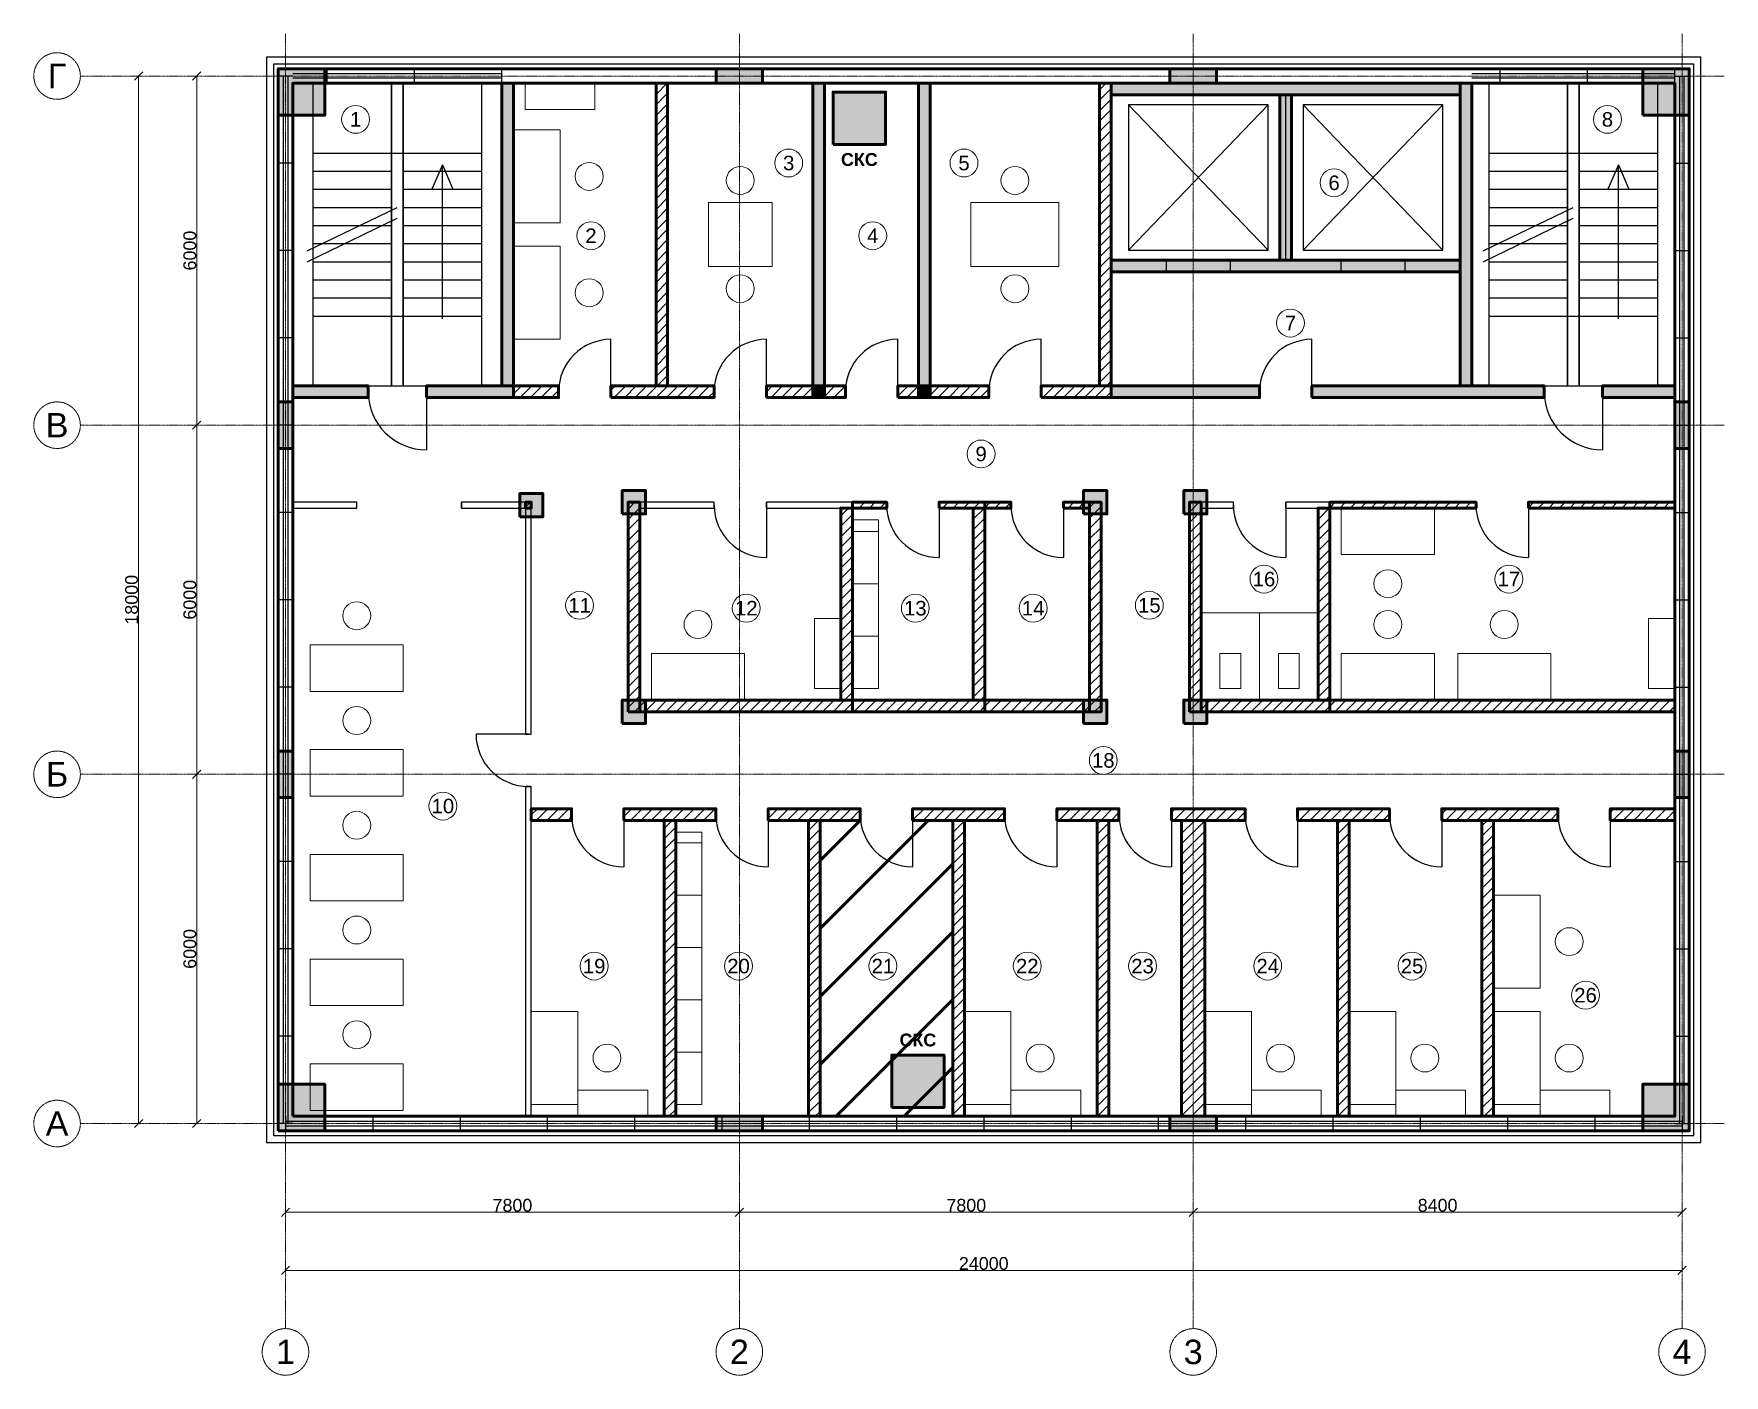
# Model space of a CAD drawing. Header units: millimetres. Extents: x -4325 to 24725, y -4325 to 18725.
import ezdxf
from ezdxf.enums import TextEntityAlignment as Align

# ---------------------------------------------------------------- set-up
doc = ezdxf.new("R2010")
doc.units = ezdxf.units.MM
doc.linetypes.add('CENTER2', pattern=[2.541, 1.587, -0.318, 0.318, -0.318])
for name, color, linetype, lineweight in [('A-ANNO-ROOM', 7, 'CONTINUOUS', 18), ('A-DIMS', 8, 'CONTINUOUS', 13), ('A-DOOR', 3, 'CONTINUOUS', 25), ('A-ELEV', 7, 'CONTINUOUS', 25), ('A-FACADE-PANEL', 8, 'CONTINUOUS', 25), ('A-FURN', 8, 'CONTINUOUS', 18), ('A-GLAZ-RIBBON', 5, 'CONTINUOUS', 25), ('A-GRID', 8, 'CENTER2', 13), ('A-HATCH', 9, 'CONTINUOUS', 9), ('A-OUTLINE', 7, 'CONTINUOUS', 50), ('A-SANI', 8, 'CONTINUOUS', 18), ('A-STAIR', 7, 'CONTINUOUS', 25), ('A-WALL-BLOCK', 9, 'CONTINUOUS', 50), ('A-WALL-GLASS', 4, 'CONTINUOUS', 25), ('A-WALL-RC', 7, 'CONTINUOUS', 50), ('E-SCS-RISER', 1, 'CONTINUOUS', 50), ('E-SERVER-ROOM', 1, 'CONTINUOUS', 50)]:
    doc.layers.add(name, color=color, linetype=linetype, lineweight=lineweight)
doc.styles.add('Arial-Bold', font='arialbd.ttf')
doc.styles.get("Standard").update_dxf_attribs({"font": 'arial.ttf'})

msp = doc.modelspace()

# ---------------------------------------------------------------- hatches: boundary and pattern name
at = {"layer": 'A-HATCH'}
h = msp.add_hatch(dxfattribs=at)
h.set_pattern_fill('ANSI31', scale=40)
h.paths.add_polyline_path([(6368, 12675), (6568, 12675), (6568, 17875), (6568, 17875), (6368, 17875), (6368, 17875)])
h = msp.add_hatch(dxfattribs=at)
h.set_pattern_fill('ANSI31', scale=40)
h.paths.add_polyline_path([(13991, 12675), (14191, 12675), (14191, 17875), (14191, 17875), (13991, 17875), (13991, 17875)])
h = msp.add_hatch(dxfattribs=at)
h.set_pattern_fill('ANSI31', scale=40)
h.paths.add_polyline_path([(3919, 12475), (4694, 12475), (4694, 12675), (3919, 12675)])
h = msp.add_hatch(dxfattribs=at)
h.set_pattern_fill('ANSI31', scale=40)
h.paths.add_polyline_path([(5594, 12475), (7365, 12475), (7365, 12675), (5594, 12675)])
h = msp.add_hatch(dxfattribs=at)
h.set_pattern_fill('ANSI31', scale=40)
h.paths.add_polyline_path([(8265, 12475), (9062, 12475), (9062, 12675), (8265, 12675)])
h = msp.add_hatch(dxfattribs=at)
h.set_pattern_fill('ANSI31', scale=40)
h.paths.add_polyline_path([(9262, 12475), (9622, 12475), (9622, 12675), (9262, 12675)])
h = msp.add_hatch(dxfattribs=at)
h.set_pattern_fill('ANSI31', scale=40)
h.paths.add_polyline_path([(10522, 12475), (10881, 12475), (10881, 12675), (10522, 12675)])
h = msp.add_hatch(dxfattribs=at)
h.set_pattern_fill('ANSI31', scale=40)
h.paths.add_polyline_path([(11081, 12475), (12086, 12475), (12086, 12675), (11081, 12675)])
h = msp.add_hatch(dxfattribs=at)
h.set_pattern_fill('ANSI31', scale=40)
h.paths.add_polyline_path([(12986, 12475), (14191, 12475), (14191, 12675), (12986, 12675)])
h = msp.add_hatch(dxfattribs=at)
h.set_pattern_fill('ANSI31', scale=40)
h.paths.add_polyline_path([(4125, 10575), (4225, 10575), (4225, 10675), (4125, 10675)])
h = msp.add_hatch(dxfattribs=at)
h.set_pattern_fill('ANSI31', scale=40)
h.paths.add_polyline_path([(5889, 7075), (6089, 7075), (6089, 10675), (5889, 10675)])
h = msp.add_hatch(dxfattribs=at)
h.set_pattern_fill('ANSI31', scale=40)
h.paths.add_polyline_path([(9544, 7275), (9744, 7275), (9744, 10575), (9544, 10575)])
h = msp.add_hatch(dxfattribs=at)
h.set_pattern_fill('ANSI31', scale=40)
h.paths.add_polyline_path([(9744, 10575), (10332, 10575), (10332, 10675), (9744, 10675)])
h = msp.add_hatch(dxfattribs=at)
h.set_pattern_fill('ANSI31', scale=40)
h.paths.add_polyline_path([(11232, 10575), (12019, 10575), (12019, 10675), (11232, 10675)])
h = msp.add_hatch(dxfattribs=at)
h.set_pattern_fill('ANSI31', scale=40)
h.paths.add_polyline_path([(11819, 7275), (12019, 7275), (12019, 10575), (11819, 10575)])
h = msp.add_hatch(dxfattribs=at)
h.set_pattern_fill('ANSI31', scale=40)
h.paths.add_polyline_path([(12019, 10575), (12468, 10575), (12468, 10675), (12019, 10675)])
h = msp.add_hatch(dxfattribs=at)
h.set_pattern_fill('ANSI31', scale=40)
h.paths.add_polyline_path([(13368, 10575), (13816, 10575), (13816, 10675), (13368, 10675)])
h = msp.add_hatch(dxfattribs=at)
h.set_pattern_fill('ANSI31', scale=40)
h.paths.add_polyline_path([(13816, 7075), (14016, 7075), (14016, 10675), (13816, 10675)])
h = msp.add_hatch(dxfattribs=at)
h.set_pattern_fill('ANSI31', scale=40)
h.paths.add_polyline_path([(15536, 7075), (15736, 7075), (15736, 10675), (15536, 10675)])
h = msp.add_hatch(dxfattribs=at)
h.set_pattern_fill('ANSI31', scale=40)
h.paths.add_polyline_path([(17745, 7275), (17945, 7275), (17945, 10575), (17745, 10575)])
h = msp.add_hatch(dxfattribs=at)
h.set_pattern_fill('ANSI31', scale=40)
h.paths.add_polyline_path([(17945, 10575), (20460, 10575), (20460, 10675), (17945, 10675)])
h = msp.add_hatch(dxfattribs=at)
h.set_pattern_fill('ANSI31', scale=40)
h.paths.add_polyline_path([(21360, 10575), (23875, 10575), (23875, 10575), (23875, 10675), (23875, 10675), (21360, 10675)])
h = msp.add_hatch(dxfattribs=at)
h.set_pattern_fill('ANSI31', scale=40)
h.paths.add_polyline_path([(6089, 7075), (9744, 7075), (9744, 7275), (6089, 7275)])
h = msp.add_hatch(dxfattribs=at)
h.set_pattern_fill('ANSI31', scale=40)
h.paths.add_polyline_path([(9744, 7075), (12019, 7075), (12019, 7275), (9744, 7275)])
h = msp.add_hatch(dxfattribs=at)
h.set_pattern_fill('ANSI31', scale=40)
h.paths.add_polyline_path([(12019, 7075), (13816, 7075), (13816, 7275), (12019, 7275)])
h = msp.add_hatch(dxfattribs=at)
h.set_pattern_fill('ANSI31', scale=40)
h.paths.add_polyline_path([(15736, 7075), (17945, 7075), (17945, 7275), (15736, 7275)])
h = msp.add_hatch(dxfattribs=at)
h.set_pattern_fill('ANSI31', scale=40)
h.paths.add_polyline_path([(17945, 7075), (23875, 7075), (23875, 7075), (23875, 7275), (23875, 7275), (17945, 7275)])
h = msp.add_hatch(dxfattribs=at)
h.set_pattern_fill('ANSI31', scale=40)
h.paths.add_polyline_path([(4225, 5209), (4916, 5209), (4916, 5409), (4225, 5409)])
h = msp.add_hatch(dxfattribs=at)
h.set_pattern_fill('ANSI31', scale=40)
h.paths.add_polyline_path([(5816, 5209), (7396, 5209), (7396, 5409), (5816, 5409)])
h = msp.add_hatch(dxfattribs=at)
h.set_pattern_fill('ANSI31', scale=40)
h.paths.add_polyline_path([(8296, 5209), (9878, 5209), (9878, 5409), (8296, 5409)])
h = msp.add_hatch(dxfattribs=at)
h.set_pattern_fill('ANSI31', scale=40)
h.paths.add_polyline_path([(10778, 5209), (12358, 5209), (12358, 5409), (10778, 5409)])
h = msp.add_hatch(dxfattribs=at)
h.set_pattern_fill('ANSI31', scale=40)
h.paths.add_polyline_path([(13258, 5209), (14324, 5209), (14324, 5409), (13258, 5409)])
h = msp.add_hatch(dxfattribs=at)
h.set_pattern_fill('ANSI31', scale=40)
h.paths.add_polyline_path([(15224, 5209), (16490, 5209), (16490, 5409), (15224, 5409)])
h = msp.add_hatch(dxfattribs=at)
h.set_pattern_fill('ANSI31', scale=40)
h.paths.add_polyline_path([(17390, 5209), (18972, 5209), (18972, 5409), (17390, 5409)])
h = msp.add_hatch(dxfattribs=at)
h.set_pattern_fill('ANSI31', scale=40)
h.paths.add_polyline_path([(19872, 5209), (21868, 5209), (21868, 5409), (19872, 5409)])
h = msp.add_hatch(dxfattribs=at)
h.set_pattern_fill('ANSI31', scale=40)
h.paths.add_polyline_path([(22768, 5209), (23875, 5209), (23875, 5209), (23875, 5409), (23875, 5409), (22768, 5409)])
h = msp.add_hatch(dxfattribs=at)
h.set_pattern_fill('ANSI31', scale=40)
h.paths.add_polyline_path([(6506, 125), (6706, 125), (6706, 125), (6706, 5209), (6506, 5209), (6506, 125)])
h = msp.add_hatch(dxfattribs=at)
h.set_pattern_fill('ANSI31', scale=40)
h.paths.add_polyline_path([(8987, 125), (9187, 125), (9187, 125), (9187, 5209), (8987, 5209), (8987, 125)])
h = msp.add_hatch(dxfattribs=at)
h.set_pattern_fill('ANSI31', scale=40)
h.paths.add_polyline_path([(11468, 125), (11668, 125), (11668, 125), (11668, 5209), (11468, 5209), (11468, 125)])
h = msp.add_hatch(dxfattribs=at)
h.set_pattern_fill('ANSI31', scale=40)
h.paths.add_polyline_path([(13949, 125), (14149, 125), (14149, 125), (14149, 5209), (13949, 5209), (13949, 125)])
h = msp.add_hatch(dxfattribs=at)
h.set_pattern_fill('ANSI31', scale=40)
h.paths.add_polyline_path([(15400, 125), (15800, 125), (15800, 125), (15800, 5209), (15400, 5209), (15400, 125)])
h = msp.add_hatch(dxfattribs=at)
h.set_pattern_fill('ANSI31', scale=40)
h.paths.add_polyline_path([(18081, 125), (18281, 125), (18281, 125), (18281, 5209), (18081, 5209), (18081, 125)])
h = msp.add_hatch(dxfattribs=at)
h.set_pattern_fill('ANSI31', scale=40)
h.paths.add_polyline_path([(20562, 125), (20762, 125), (20762, 125), (20762, 5209), (20562, 5209), (20562, 125)])
at = {"layer": 'A-WALL-RC'}
h = msp.add_hatch(color=7, dxfattribs=at)
h.dxf.hatch_style = 1
h.paths.add_polyline_path([(-125, 17325), (675, 17325), (675, 18125), (-125, 18125)])
h = msp.add_hatch(color=7, dxfattribs=at)
h.dxf.hatch_style = 1
h.paths.add_polyline_path([(7400, 17875), (8200, 17875), (8200, 18125), (7400, 18125)])
h = msp.add_hatch(color=7, dxfattribs=at)
h.dxf.hatch_style = 1
h.paths.add_polyline_path([(15200, 17875), (16000, 17875), (16000, 18125), (15200, 18125)])
h = msp.add_hatch(color=7, dxfattribs=at)
h.dxf.hatch_style = 1
h.paths.add_polyline_path([(23325, 17325), (24125, 17325), (24125, 18125), (23325, 18125)])
h = msp.add_hatch(color=7, dxfattribs=at)
h.dxf.hatch_style = 1
h.paths.add_polyline_path([(3719, 12675), (3919, 12675), (3919, 17875), (3919, 17875), (3719, 17875), (3719, 17875)])
h = msp.add_hatch(color=7, dxfattribs=at)
h.dxf.hatch_style = 1
h.paths.add_polyline_path([(9062, 12675), (9262, 12675), (9262, 17875), (9262, 17875), (9062, 17875), (9062, 17875)])
h = msp.add_hatch(color=7, dxfattribs=at)
h.dxf.hatch_style = 1
h.paths.add_polyline_path([(10881, 12675), (11081, 12675), (11081, 17875), (11081, 17875), (10881, 17875), (10881, 17875)])
h = msp.add_hatch(color=7, dxfattribs=at)
h.dxf.hatch_style = 1
h.paths.add_polyline_path([(14191, 17675), (20189, 17675), (20189, 17875), (20189, 17875), (14191, 17875), (14191, 17875)])
h = msp.add_hatch(color=7, dxfattribs=at)
h.dxf.hatch_style = 1
h.paths.add_polyline_path([(20189, 12675), (20389, 12675), (20389, 17875), (20389, 17875), (20189, 17875), (20189, 17875)])
h = msp.add_hatch(color=7, dxfattribs=at)
h.dxf.hatch_style = 1
h.paths.add_polyline_path([(17090, 14835), (17290, 14835), (17290, 17675), (17090, 17675)])
h = msp.add_hatch(color=7, dxfattribs=at)
h.dxf.hatch_style = 1
h.paths.add_polyline_path([(14191, 14635), (20189, 14635), (20189, 14835), (14191, 14835)])
h = msp.add_hatch(color=7, dxfattribs=at)
h.dxf.hatch_style = 1
h.paths.add_polyline_path([(125, 12475), (125, 12475), (1422, 12475), (1422, 12675), (125, 12675), (125, 12675)])
h = msp.add_hatch(color=7, dxfattribs=at)
h.dxf.hatch_style = 1
h.paths.add_polyline_path([(2422, 12475), (3919, 12475), (3919, 12675), (2422, 12675)])
h = msp.add_hatch(color=7, dxfattribs=at)
h.dxf.hatch_style = 1
h.paths.add_polyline_path([(9062, 12475), (9262, 12475), (9262, 12675), (9062, 12675)])
h = msp.add_hatch(color=7, dxfattribs=at)
h.dxf.hatch_style = 1
h.paths.add_polyline_path([(10881, 12475), (11081, 12475), (11081, 12675), (10881, 12675)])
h = msp.add_hatch(color=7, dxfattribs=at)
h.dxf.hatch_style = 1
h.paths.add_polyline_path([(14191, 12475), (16740, 12475), (16740, 12675), (14191, 12675)])
h = msp.add_hatch(color=7, dxfattribs=at)
h.dxf.hatch_style = 1
h.paths.add_polyline_path([(17640, 12475), (21632, 12475), (21632, 12675), (17640, 12675)])
h = msp.add_hatch(color=7, dxfattribs=at)
h.dxf.hatch_style = 1
h.paths.add_polyline_path([(22632, 12475), (23875, 12475), (23875, 12475), (23875, 12675), (23875, 12675), (22632, 12675)])
h = msp.add_hatch(color=7, dxfattribs=at)
h.dxf.hatch_style = 1
h.paths.add_polyline_path([(-125, 11600), (125, 11600), (125, 12400), (-125, 12400)])
h = msp.add_hatch(color=7, dxfattribs=at)
h.dxf.hatch_style = 1
h.paths.add_polyline_path([(23875, 11600), (24125, 11600), (24125, 12400), (23875, 12400)])
h = msp.add_hatch(color=7, dxfattribs=at)
h.dxf.hatch_style = 1
h.paths.add_polyline_path([(4025, 10425), (4425, 10425), (4425, 10825), (4025, 10825)])
h = msp.add_hatch(color=7, dxfattribs=at)
h.dxf.hatch_style = 1
h.paths.add_polyline_path([(5789, 10475), (6189, 10475), (6189, 10875), (5789, 10875)])
h = msp.add_hatch(color=7, dxfattribs=at)
h.dxf.hatch_style = 1
h.paths.add_polyline_path([(13716, 10475), (14116, 10475), (14116, 10875), (13716, 10875)])
h = msp.add_hatch(color=7, dxfattribs=at)
h.dxf.hatch_style = 1
h.paths.add_polyline_path([(15436, 10475), (15836, 10475), (15836, 10875), (15436, 10875)])
h = msp.add_hatch(color=7, dxfattribs=at)
h.dxf.hatch_style = 1
h.paths.add_polyline_path([(5789, 6875), (6189, 6875), (6189, 7275), (5789, 7275)])
h = msp.add_hatch(color=7, dxfattribs=at)
h.dxf.hatch_style = 1
h.paths.add_polyline_path([(13716, 6875), (14116, 6875), (14116, 7275), (13716, 7275)])
h = msp.add_hatch(color=7, dxfattribs=at)
h.dxf.hatch_style = 1
h.paths.add_polyline_path([(15436, 6875), (15836, 6875), (15836, 7275), (15436, 7275)])
h = msp.add_hatch(color=7, dxfattribs=at)
h.dxf.hatch_style = 1
h.paths.add_polyline_path([(-125, 5600), (125, 5600), (125, 6400), (-125, 6400)])
h = msp.add_hatch(color=7, dxfattribs=at)
h.dxf.hatch_style = 1
h.paths.add_polyline_path([(23875, 5600), (24125, 5600), (24125, 6400), (23875, 6400)])
h = msp.add_hatch(color=7, dxfattribs=at)
h.dxf.hatch_style = 1
h.paths.add_polyline_path([(-125, -125), (675, -125), (675, 675), (-125, 675)])
h = msp.add_hatch(color=7, dxfattribs=at)
h.dxf.hatch_style = 1
h.paths.add_polyline_path([(23325, -125), (24125, -125), (24125, 675), (23325, 675)])
h = msp.add_hatch(color=7, dxfattribs=at)
h.dxf.hatch_style = 1
h.paths.add_polyline_path([(7400, -125), (8200, -125), (8200, 125), (7400, 125)])
h = msp.add_hatch(color=7, dxfattribs=at)
h.dxf.hatch_style = 1
h.paths.add_polyline_path([(15200, -125), (16000, -125), (16000, 125), (15200, 125)])
at = {"layer": 'E-SCS-RISER'}
h = msp.add_hatch(color=7, dxfattribs=at)
h.dxf.hatch_style = 1
h.paths.add_polyline_path([(9412, 16825), (10312, 16825), (10312, 17725), (9412, 17725)])
h = msp.add_hatch(color=7, dxfattribs=at)
h.dxf.hatch_style = 1
h.paths.add_polyline_path([(10418, 275), (11318, 275), (11318, 1175), (10418, 1175)])
at = {"layer": 'E-SERVER-ROOM'}
h = msp.add_hatch(dxfattribs=at)
h.set_pattern_fill('ANSI31', scale=260)
h.paths.add_polyline_path([(9187, 125), (11468, 125), (11468, 5209), (9187, 5209)])

# ---------------------------------------------------------------- linework, layer by layer
at = {"layer": 'A-ANNO-ROOM'}
for centre in [(1205, 17255), (22719, 17255), (8648, 16505), (11661, 16505), (18021, 16165), (5249, 15255), (10092, 15255), (17271, 13755), (11955, 11505), (16816, 9355), (21025, 9355), (5055, 8905), (7919, 8855), (10824, 8855), (12849, 8855), (14846, 8905), (14055, 6239), (2705, 5455), (5305, 2705), (7786, 2705), (10267, 2705), (12748, 2705), (14729, 2705), (16880, 2705), (19361, 2705), (22342, 2205)]:
    msp.add_circle(centre, 240, dxfattribs=at)
at = {"layer": 'A-DIMS'}
for p, q in [((-2596, 17929), (-2454, 18071)), ((-1596, 17929), (-1454, 18071)), ((-2525, 0), (-2525, 18000)), ((-1525, 12000), (-1525, 18000)), ((-1596, 11929), (-1454, 12071)), ((-1596, 11929), (-1454, 12071)), ((-1525, 6000), (-1525, 12000)), ((-1596, 5929), (-1454, 6071)), ((-1596, 5929), (-1454, 6071)), ((-1525, 0), (-1525, 6000)), ((-2596, -71), (-2454, 71)), ((-1596, -71), (-1454, 71)), ((-71, -1596), (71, -1454)), ((0, -1525), (7800, -1525)), ((7729, -1596), (7871, -1454)), ((7729, -1596), (7871, -1454)), ((7800, -1525), (15600, -1525)), ((15529, -1596), (15671, -1454)), ((15529, -1596), (15671, -1454)), ((15600, -1525), (24000, -1525)), ((23929, -1596), (24071, -1454)), ((-71, -2596), (71, -2454)), ((0, -2525), (24000, -2525)), ((23929, -2596), (24071, -2454))]:
    msp.add_line(p, q, dxfattribs=at)
at = {"layer": 'A-DOOR'}
for p, q in [((15140, 14635), (15140, 14835)), ((16240, 14635), (16240, 14835)), ((18140, 14635), (18140, 14835)), ((19240, 14635), (19240, 14835)), ((5594, 12575), (5594, 13475)), ((8265, 12575), (8265, 13475)), ((10522, 12575), (10522, 13475)), ((12986, 12575), (12986, 13475)), ((17640, 12575), (17640, 13475)), ((1422, 12475), (1422, 12675)), ((2422, 12475), (2422, 12675)), ((2422, 12575), (2422, 11575)), ((4694, 12475), (4694, 12675)), ((5594, 12475), (5594, 12675)), ((7365, 12475), (7365, 12675)), ((8265, 12475), (8265, 12675)), ((9622, 12475), (9622, 12675)), ((10522, 12475), (10522, 12675)), ((12086, 12475), (12086, 12675)), ((12986, 12475), (12986, 12675)), ((16740, 12475), (16740, 12675)), ((17640, 12475), (17640, 12675)), ((21632, 12475), (21632, 12675)), ((22632, 12475), (22632, 12675)), ((22632, 12575), (22632, 11575)), ((1225, 10575), (1225, 10675)), ((3025, 10575), (3025, 10675)), ((7366, 10575), (7366, 10675)), ((8266, 10575), (8266, 10675)), ((8266, 10625), (8266, 9725)), ((10332, 10575), (10332, 10675)), ((11232, 10575), (11232, 10675)), ((11232, 10625), (11232, 9725)), ((12468, 10575), (12468, 10675)), ((13368, 10575), (13368, 10675)), ((13368, 10625), (13368, 9725)), ((16290, 10575), (16290, 10675)), ((17190, 10575), (17190, 10675)), ((17190, 10625), (17190, 9725)), ((20460, 10575), (20460, 10675)), ((21360, 10575), (21360, 10675)), ((21360, 10625), (21360, 9725)), ((4175, 6692), (3275, 6692)), ((4125, 6692), (4225, 6692)), ((4125, 5792), (4225, 5792)), ((4916, 5209), (4916, 5409)), ((5816, 5209), (5816, 5409)), ((5816, 5309), (5816, 4409)), ((7396, 5209), (7396, 5409)), ((8296, 5209), (8296, 5409)), ((8296, 5309), (8296, 4409)), ((9878, 5209), (9878, 5409)), ((10778, 5209), (10778, 5409)), ((10778, 5309), (10778, 4409)), ((12358, 5209), (12358, 5409)), ((13258, 5209), (13258, 5409)), ((13258, 5309), (13258, 4409)), ((14324, 5209), (14324, 5409)), ((15224, 5209), (15224, 5409)), ((15224, 5309), (15224, 4409)), ((16490, 5209), (16490, 5409)), ((17390, 5209), (17390, 5409)), ((17390, 5309), (17390, 4409)), ((18972, 5209), (18972, 5409)), ((19872, 5209), (19872, 5409)), ((19872, 5309), (19872, 4409)), ((21868, 5209), (21868, 5409)), ((22768, 5209), (22768, 5409)), ((22768, 5309), (22768, 4409))]:
    msp.add_line(p, q, dxfattribs=at)
for centre, radius, start, end in [((5594, 12575), 900, 90, 180), ((8265, 12575), 900, 90, 180), ((10522, 12575), 900, 90, 180), ((12986, 12575), 900, 90, 180), ((17640, 12575), 900, 90, 180), ((2422, 12575), 1000, 180, -90), ((22632, 12575), 1000, 180, -90), ((8266, 10625), 900, 180, -90), ((11232, 10625), 900, 180, -90), ((13368, 10625), 900, 180, -90), ((17190, 10625), 900, 180, -90), ((21360, 10625), 900, 180, -90), ((4175, 6692), 900, 180, -90), ((5816, 5309), 900, 180, -90), ((8296, 5309), 900, 180, -90), ((10778, 5309), 900, 180, -90), ((13258, 5309), 900, 180, -90), ((15224, 5309), 900, 180, -90), ((17390, 5309), 900, 180, -90), ((19872, 5309), 900, 180, -90), ((22768, 5309), 900, 180, -90)]:
    msp.add_arc(centre, radius, start, end, dxfattribs=at)
at = {"layer": 'A-ELEV'}
for p, q in [((14490, 15005), (16890, 17505)), ((14490, 17505), (16890, 15005)), ((17190, 14835), (17190, 17675)), ((17490, 15005), (19890, 17505)), ((17490, 17505), (19890, 15005))]:
    msp.add_line(p, q, dxfattribs=at)
for points in [[(14490, 15005), (16890, 15005), (16890, 17505), (14490, 17505)], [(17490, 15005), (19890, 15005), (19890, 17505), (17490, 17505)]]:
    msp.add_lwpolyline(points, close=True, dxfattribs=at)
at = {"layer": 'A-FACADE-PANEL'}
for points in [[(-325, -325), (24325, -325), (24325, 18325), (-325, 18325)], [(-205, -205), (24205, -205), (24205, 18205), (-205, 18205)]]:
    msp.add_lwpolyline(points, close=True, dxfattribs=at)
at = {"layer": 'A-FURN'}
for p, q in [((9744, 10175), (10194, 10175)), ((9744, 9275), (10194, 9275)), ((9744, 8375), (10194, 8375)), ((6706, 4825), (7156, 4825)), ((6706, 3925), (7156, 3925)), ((6706, 3025), (7156, 3025)), ((6706, 2125), (7156, 2125)), ((6706, 1225), (7156, 1225))]:
    msp.add_line(p, q, dxfattribs=at)
for points in [[(4119, 17425), (5319, 17425), (5319, 17875), (4119, 17875)], [(3919, 15475), (4719, 15475), (4719, 17075), (3919, 17075)], [(7268, 14725), (8362, 14725), (8362, 15825), (7268, 15825)], [(11781, 14725), (13291, 14725), (13291, 15825), (11781, 15825)], [(3919, 13475), (4719, 13475), (4719, 15075), (3919, 15075)], [(18145, 9775), (19745, 9775), (19745, 10575), (18145, 10575)], [(9744, 7475), (10194, 7475), (10194, 10375), (9744, 10375)], [(9094, 7475), (9544, 7475), (9544, 8675), (9094, 8675)], [(23425, 7475), (23875, 7475), (23875, 8675), (23425, 8675)], [(425, 7425), (2025, 7425), (2025, 8225), (425, 8225)], [(6289, 7275), (7889, 7275), (7889, 8075), (6289, 8075)], [(18145, 7275), (19745, 7275), (19745, 8075), (18145, 8075)], [(20145, 7275), (21745, 7275), (21745, 8075), (20145, 8075)], [(425, 5625), (2025, 5625), (2025, 6425), (425, 6425)], [(6706, 325), (7156, 325), (7156, 5009), (6706, 5009)], [(425, 3825), (2025, 3825), (2025, 4625), (425, 4625)], [(20762, 2325), (21562, 2325), (21562, 3925), (20762, 3925)], [(425, 2025), (2025, 2025), (2025, 2825), (425, 2825)], [(4225, 325), (5025, 325), (5025, 1925), (4225, 1925)], [(11668, 325), (12468, 325), (12468, 1925), (11668, 1925)], [(15800, 325), (16600, 325), (16600, 1925), (15800, 1925)], [(18281, 325), (19081, 325), (19081, 1925), (18281, 1925)], [(20762, 325), (21562, 325), (21562, 1925), (20762, 1925)], [(425, 225), (2025, 225), (2025, 1025), (425, 1025)], [(5025, 125), (6225, 125), (6225, 575), (5025, 575)], [(12468, 125), (13668, 125), (13668, 575), (12468, 575)], [(16600, 125), (17800, 125), (17800, 575), (16600, 575)], [(19081, 125), (20281, 125), (20281, 575), (19081, 575)], [(21562, 125), (22762, 125), (22762, 575), (21562, 575)]]:
    msp.add_lwpolyline(points, close=True, dxfattribs=at)
for centre in [(5219, 16275), (7815, 16205), (12536, 16205), (7815, 14345), (12536, 14345), (5219, 14275), (18945, 9275), (1225, 8725), (7089, 8575), (18945, 8575), (20945, 8575), (1225, 6925), (1225, 5125), (1225, 3325), (22062, 3125), (1225, 1525), (5525, 1125), (12968, 1125), (17100, 1125), (19581, 1125), (22062, 1125)]:
    msp.add_circle(centre, 240, dxfattribs=at)
at = {"layer": 'A-GLAZ-RIBBON'}
for p, q in [((3719, 18040), (125, 18040)), ((719, 17875), (719, 18125)), ((2219, 17875), (2219, 18125)), ((3719, 17875), (3719, 18125)), ((23875, 18040), (20389, 18040)), ((20875, 17875), (20875, 18125)), ((22375, 17875), (22375, 18125)), ((23875, 17875), (23875, 18125)), ((125, 18000), (-125, 18000)), ((-40, 18000), (-40, 0)), ((40, 18000), (40, 0)), ((3719, 17960), (125, 17960)), ((23875, 17960), (20389, 17960)), ((23875, 18000), (24125, 18000)), ((23960, 0), (23960, 18000)), ((24040, 0), (24040, 18000)), ((125, 16500), (-125, 16500)), ((23875, 16500), (24125, 16500)), ((125, 15000), (-125, 15000)), ((23875, 15000), (24125, 15000)), ((125, 13500), (-125, 13500)), ((23875, 13500), (24125, 13500)), ((125, 12000), (-125, 12000)), ((23875, 12000), (24125, 12000)), ((125, 10500), (-125, 10500)), ((23875, 10500), (24125, 10500)), ((125, 9000), (-125, 9000)), ((23875, 9000), (24125, 9000)), ((125, 7500), (-125, 7500)), ((23875, 7500), (24125, 7500)), ((125, 6000), (-125, 6000)), ((23875, 6000), (24125, 6000)), ((125, 4500), (-125, 4500)), ((23875, 4500), (24125, 4500)), ((125, 3000), (-125, 3000)), ((23875, 3000), (24125, 3000)), ((125, 1500), (-125, 1500)), ((23875, 1500), (24125, 1500)), ((125, 0), (-125, 0)), ((0, 125), (0, -125)), ((0, 40), (24000, 40)), ((1500, 125), (1500, -125)), ((3000, 125), (3000, -125)), ((4500, 125), (4500, -125)), ((6000, 125), (6000, -125)), ((7500, 125), (7500, -125)), ((9000, 125), (9000, -125)), ((10500, 125), (10500, -125)), ((12000, 125), (12000, -125)), ((13500, 125), (13500, -125)), ((15000, 125), (15000, -125)), ((16500, 125), (16500, -125)), ((18000, 125), (18000, -125)), ((19500, 125), (19500, -125)), ((21000, 125), (21000, -125)), ((22500, 125), (22500, -125)), ((23875, 0), (24125, 0)), ((24000, 125), (24000, -125)), ((0, -40), (24000, -40))]:
    msp.add_line(p, q, dxfattribs=at)
at = {"layer": 'A-GRID'}
for p, q in [((0, -3525), (0, 18725)), ((7800, -3525), (7800, 18725)), ((15600, -3525), (15600, 18725)), ((24000, -3525), (24000, 18725)), ((-3525, 18000), (24725, 18000)), ((-3525, 12000), (24725, 12000)), ((-3525, 6000), (24725, 6000)), ((-3525, 0), (24725, 0))]:
    msp.add_line(p, q, dxfattribs=at)
for centre in [(-3925, 18000), (-3925, 12000), (-3925, 6000), (-3925, 0), (0, -3925), (7800, -3925), (15600, -3925), (24000, -3925)]:
    msp.add_circle(centre, 400, dxfattribs=at)
at = {"layer": 'A-OUTLINE'}
for points in [[(-125, -125), (24125, -125), (24125, 18125), (-125, 18125)], [(125, 125), (23875, 125), (23875, 17875), (125, 17875)]]:
    msp.add_lwpolyline(points, close=True, dxfattribs=at)
at = {"layer": 'A-SANI'}
for points in [[(15736, 7275), (16740, 7275), (16740, 8775), (15736, 8775)], [(16740, 7275), (17745, 7275), (17745, 8775), (16740, 8775)], [(16058, 7475), (16418, 7475), (16418, 8075), (16058, 8075)], [(17063, 7475), (17423, 7475), (17423, 8075), (17063, 8075)]]:
    msp.add_lwpolyline(points, close=True, dxfattribs=at)
at = {"layer": 'A-STAIR'}
for p, q in [((472, 16675), (1822, 16675)), ((472, 16675), (3372, 16675)), ((2022, 16675), (3372, 16675)), ((20682, 16675), (22032, 16675)), ((20682, 16675), (23582, 16675)), ((22232, 16675), (23582, 16675)), ((472, 16364), (1822, 16364)), ((2022, 16364), (3372, 16364)), ((2697, 16475), (2517, 16055)), ((2697, 13825), (2697, 16475)), ((2697, 16475), (2877, 16055)), ((20682, 16364), (22032, 16364)), ((22232, 16364), (23582, 16364)), ((22907, 16475), (22727, 16055)), ((22907, 13825), (22907, 16475)), ((22907, 16475), (23087, 16055)), ((472, 16053), (1822, 16053)), ((2022, 16053), (3372, 16053)), ((20682, 16053), (22032, 16053)), ((22232, 16053), (23582, 16053)), ((372, 14995), (1922, 15742)), ((472, 15742), (1822, 15742)), ((2022, 15742), (3372, 15742)), ((20582, 14995), (22132, 15742)), ((20682, 15742), (22032, 15742)), ((22232, 15742), (23582, 15742)), ((372, 14808), (1922, 15555)), ((472, 15431), (1822, 15431)), ((2022, 15431), (3372, 15431)), ((20582, 14808), (22132, 15555)), ((20682, 15431), (22032, 15431)), ((22232, 15431), (23582, 15431)), ((472, 15119), (1822, 15119)), ((2022, 15119), (3372, 15119)), ((20682, 15119), (22032, 15119)), ((22232, 15119), (23582, 15119)), ((472, 14808), (1822, 14808)), ((2022, 14808), (3372, 14808)), ((20682, 14808), (22032, 14808)), ((22232, 14808), (23582, 14808)), ((472, 14497), (1822, 14497)), ((2022, 14497), (3372, 14497)), ((20682, 14497), (22032, 14497)), ((22232, 14497), (23582, 14497)), ((472, 14186), (1822, 14186)), ((2022, 14186), (3372, 14186)), ((20682, 14186), (22032, 14186)), ((22232, 14186), (23582, 14186)), ((472, 13875), (3372, 13875)), ((20682, 13875), (23582, 13875))]:
    msp.add_line(p, q, dxfattribs=at)
for points in [[(472, 12675), (1822, 12675), (1822, 17875), (472, 17875)], [(1822, 12675), (2022, 12675), (2022, 17875), (1822, 17875)], [(2022, 12675), (3372, 12675), (3372, 17875), (2022, 17875)], [(20682, 12675), (22032, 12675), (22032, 17875), (20682, 17875)], [(22032, 12675), (22232, 12675), (22232, 17875), (22032, 17875)], [(22232, 12675), (23582, 12675), (23582, 17875), (22232, 17875)]]:
    msp.add_lwpolyline(points, close=True, dxfattribs=at)
at = {"layer": 'A-WALL-BLOCK'}
for points in [[(6368, 12675), (6568, 12675), (6568, 17875), (6568, 17875), (6368, 17875), (6368, 17875)], [(13991, 12675), (14191, 12675), (14191, 17875), (14191, 17875), (13991, 17875), (13991, 17875)], [(3919, 12475), (4694, 12475), (4694, 12675), (3919, 12675)], [(5594, 12475), (7365, 12475), (7365, 12675), (5594, 12675)], [(8265, 12475), (9062, 12475), (9062, 12675), (8265, 12675)], [(9262, 12475), (9622, 12475), (9622, 12675), (9262, 12675)], [(10522, 12475), (10881, 12475), (10881, 12675), (10522, 12675)], [(11081, 12475), (12086, 12475), (12086, 12675), (11081, 12675)], [(12986, 12475), (14191, 12475), (14191, 12675), (12986, 12675)], [(4125, 10575), (4225, 10575), (4225, 10675), (4125, 10675)], [(5889, 7075), (6089, 7075), (6089, 10675), (5889, 10675)], [(9544, 7275), (9744, 7275), (9744, 10575), (9544, 10575)], [(9744, 10575), (10332, 10575), (10332, 10675), (9744, 10675)], [(11232, 10575), (12019, 10575), (12019, 10675), (11232, 10675)], [(11819, 7275), (12019, 7275), (12019, 10575), (11819, 10575)], [(12019, 10575), (12468, 10575), (12468, 10675), (12019, 10675)], [(13368, 10575), (13816, 10575), (13816, 10675), (13368, 10675)], [(13816, 7075), (14016, 7075), (14016, 10675), (13816, 10675)], [(15536, 7075), (15736, 7075), (15736, 10675), (15536, 10675)], [(17745, 7275), (17945, 7275), (17945, 10575), (17745, 10575)], [(17945, 10575), (20460, 10575), (20460, 10675), (17945, 10675)], [(21360, 10575), (23875, 10575), (23875, 10575), (23875, 10675), (23875, 10675), (21360, 10675)], [(6089, 7075), (9744, 7075), (9744, 7275), (6089, 7275)], [(9744, 7075), (12019, 7075), (12019, 7275), (9744, 7275)], [(12019, 7075), (13816, 7075), (13816, 7275), (12019, 7275)], [(15736, 7075), (17945, 7075), (17945, 7275), (15736, 7275)], [(17945, 7075), (23875, 7075), (23875, 7075), (23875, 7275), (23875, 7275), (17945, 7275)], [(4225, 5209), (4916, 5209), (4916, 5409), (4225, 5409)], [(5816, 5209), (7396, 5209), (7396, 5409), (5816, 5409)], [(8296, 5209), (9878, 5209), (9878, 5409), (8296, 5409)], [(10778, 5209), (12358, 5209), (12358, 5409), (10778, 5409)], [(13258, 5209), (14324, 5209), (14324, 5409), (13258, 5409)], [(15224, 5209), (16490, 5209), (16490, 5409), (15224, 5409)], [(17390, 5209), (18972, 5209), (18972, 5409), (17390, 5409)], [(19872, 5209), (21868, 5209), (21868, 5409), (19872, 5409)], [(22768, 5209), (23875, 5209), (23875, 5209), (23875, 5409), (23875, 5409), (22768, 5409)], [(6506, 125), (6706, 125), (6706, 125), (6706, 5209), (6506, 5209), (6506, 125)], [(8987, 125), (9187, 125), (9187, 125), (9187, 5209), (8987, 5209), (8987, 125)], [(11468, 125), (11668, 125), (11668, 125), (11668, 5209), (11468, 5209), (11468, 125)], [(13949, 125), (14149, 125), (14149, 125), (14149, 5209), (13949, 5209), (13949, 125)], [(15400, 125), (15800, 125), (15800, 125), (15800, 5209), (15400, 5209), (15400, 125)], [(18081, 125), (18281, 125), (18281, 125), (18281, 5209), (18081, 5209), (18081, 125)], [(20562, 125), (20762, 125), (20762, 125), (20762, 5209), (20562, 5209), (20562, 125)]]:
    msp.add_lwpolyline(points, close=True, dxfattribs=at)
at = {"layer": 'A-WALL-GLASS'}
for points in [[(125, 10575), (125, 10575), (1225, 10575), (1225, 10675), (125, 10675), (125, 10675)], [(3025, 10575), (4125, 10575), (4125, 10675), (3025, 10675)], [(4125, 6692), (4225, 6692), (4225, 10575), (4125, 10575)], [(6089, 10575), (7366, 10575), (7366, 10675), (6089, 10675)], [(8266, 10575), (9744, 10575), (9744, 10675), (8266, 10675)], [(15736, 10575), (16290, 10575), (16290, 10675), (15736, 10675)], [(17190, 10575), (17945, 10575), (17945, 10675), (17190, 10675)], [(4125, 125), (4225, 125), (4225, 125), (4225, 5792), (4125, 5792), (4125, 125)]]:
    msp.add_lwpolyline(points, close=True, dxfattribs=at)
at = {"layer": 'A-WALL-RC'}
for points in [[(-125, 17325), (675, 17325), (675, 18125), (-125, 18125)], [(7400, 17875), (8200, 17875), (8200, 18125), (7400, 18125)], [(15200, 17875), (16000, 17875), (16000, 18125), (15200, 18125)], [(23325, 17325), (24125, 17325), (24125, 18125), (23325, 18125)], [(3719, 12675), (3919, 12675), (3919, 17875), (3919, 17875), (3719, 17875), (3719, 17875)], [(9062, 12675), (9262, 12675), (9262, 17875), (9262, 17875), (9062, 17875), (9062, 17875)], [(10881, 12675), (11081, 12675), (11081, 17875), (11081, 17875), (10881, 17875), (10881, 17875)], [(14191, 17675), (20189, 17675), (20189, 17875), (20189, 17875), (14191, 17875), (14191, 17875)], [(20189, 12675), (20389, 12675), (20389, 17875), (20389, 17875), (20189, 17875), (20189, 17875)], [(17090, 14835), (17290, 14835), (17290, 17675), (17090, 17675)], [(14191, 14635), (20189, 14635), (20189, 14835), (14191, 14835)], [(125, 12475), (125, 12475), (1422, 12475), (1422, 12675), (125, 12675), (125, 12675)], [(2422, 12475), (3919, 12475), (3919, 12675), (2422, 12675)], [(9062, 12475), (9262, 12475), (9262, 12675), (9062, 12675)], [(10881, 12475), (11081, 12475), (11081, 12675), (10881, 12675)], [(14191, 12475), (16740, 12475), (16740, 12675), (14191, 12675)], [(17640, 12475), (21632, 12475), (21632, 12675), (17640, 12675)], [(22632, 12475), (23875, 12475), (23875, 12475), (23875, 12675), (23875, 12675), (22632, 12675)], [(-125, 11600), (125, 11600), (125, 12400), (-125, 12400)], [(23875, 11600), (24125, 11600), (24125, 12400), (23875, 12400)], [(4025, 10425), (4425, 10425), (4425, 10825), (4025, 10825)], [(5789, 10475), (6189, 10475), (6189, 10875), (5789, 10875)], [(13716, 10475), (14116, 10475), (14116, 10875), (13716, 10875)], [(15436, 10475), (15836, 10475), (15836, 10875), (15436, 10875)], [(5789, 6875), (6189, 6875), (6189, 7275), (5789, 7275)], [(13716, 6875), (14116, 6875), (14116, 7275), (13716, 7275)], [(15436, 6875), (15836, 6875), (15836, 7275), (15436, 7275)], [(-125, 5600), (125, 5600), (125, 6400), (-125, 6400)], [(23875, 5600), (24125, 5600), (24125, 6400), (23875, 6400)], [(-125, -125), (675, -125), (675, 675), (-125, 675)], [(23325, -125), (24125, -125), (24125, 675), (23325, 675)], [(7400, -125), (8200, -125), (8200, 125), (7400, 125)], [(15200, -125), (16000, -125), (16000, 125), (15200, 125)]]:
    msp.add_lwpolyline(points, close=True, dxfattribs=at)
at = {"layer": 'E-SCS-RISER'}
for points in [[(9412, 16825), (10312, 16825), (10312, 17725), (9412, 17725)], [(10418, 275), (11318, 275), (11318, 1175), (10418, 1175)]]:
    msp.add_lwpolyline(points, close=True, dxfattribs=at)

# ---------------------------------------------------------------- texts
at = {"layer": 'A-ANNO-ROOM'}
for s, p in [('1', (1205, 17255)), ('8', (22719, 17255)), ('3', (8648, 16505)), ('5', (11661, 16505)), ('6', (18021, 16165)), ('2', (5249, 15255)), ('4', (10092, 15255)), ('7', (17271, 13755)), ('9', (11955, 11505)), ('16', (16816, 9355)), ('17', (21025, 9355)), ('11', (5055, 8905)), ('15', (14846, 8905)), ('12', (7919, 8855)), ('13', (10824, 8855)), ('14', (12849, 8855)), ('18', (14055, 6239)), ('10', (2705, 5455)), ('19', (5305, 2705)), ('20', (7786, 2705)), ('21', (10267, 2705)), ('22', (12748, 2705)), ('23', (14729, 2705)), ('24', (16880, 2705)), ('25', (19361, 2705)), ('26', (22342, 2205))]:
    msp.add_text(s, height=250, dxfattribs=at).set_placement(p, align=Align.MIDDLE_CENTER)
at = {"layer": 'A-DIMS'}
for s, p in [('6000', (-1645, 15000)), ('18000', (-2645, 9000)), ('6000', (-1645, 9000)), ('6000', (-1645, 3000))]:
    msp.add_text(s, height=220, rotation=90, dxfattribs=at).set_placement(p, align=Align.MIDDLE_CENTER)
for s, p in [('7800', (3900, -1405)), ('7800', (11700, -1405)), ('8400', (19800, -1405)), ('24000', (12000, -2405))]:
    msp.add_text(s, height=220, dxfattribs=at).set_placement(p, align=Align.MIDDLE_CENTER)
at = {"layer": 'A-GRID'}
for s, p in [('Г', (-3925, 18000)), ('В', (-3925, 12000)), ('Б', (-3925, 6000)), ('А', (-3925, 0)), ('1', (0, -3925)), ('2', (7800, -3925)), ('3', (15600, -3925)), ('4', (24000, -3925))]:
    msp.add_text(s, height=420, dxfattribs=at).set_placement(p, align=Align.MIDDLE_CENTER)
at = {"layer": 'E-SCS-RISER', "style": 'Arial-Bold'}
for p in [(9862, 16565), (10868, 1435)]:
    msp.add_text('СКС', height=220, dxfattribs=at).set_placement(p, align=Align.MIDDLE_CENTER)

doc.saveas('drawing.dxf')
